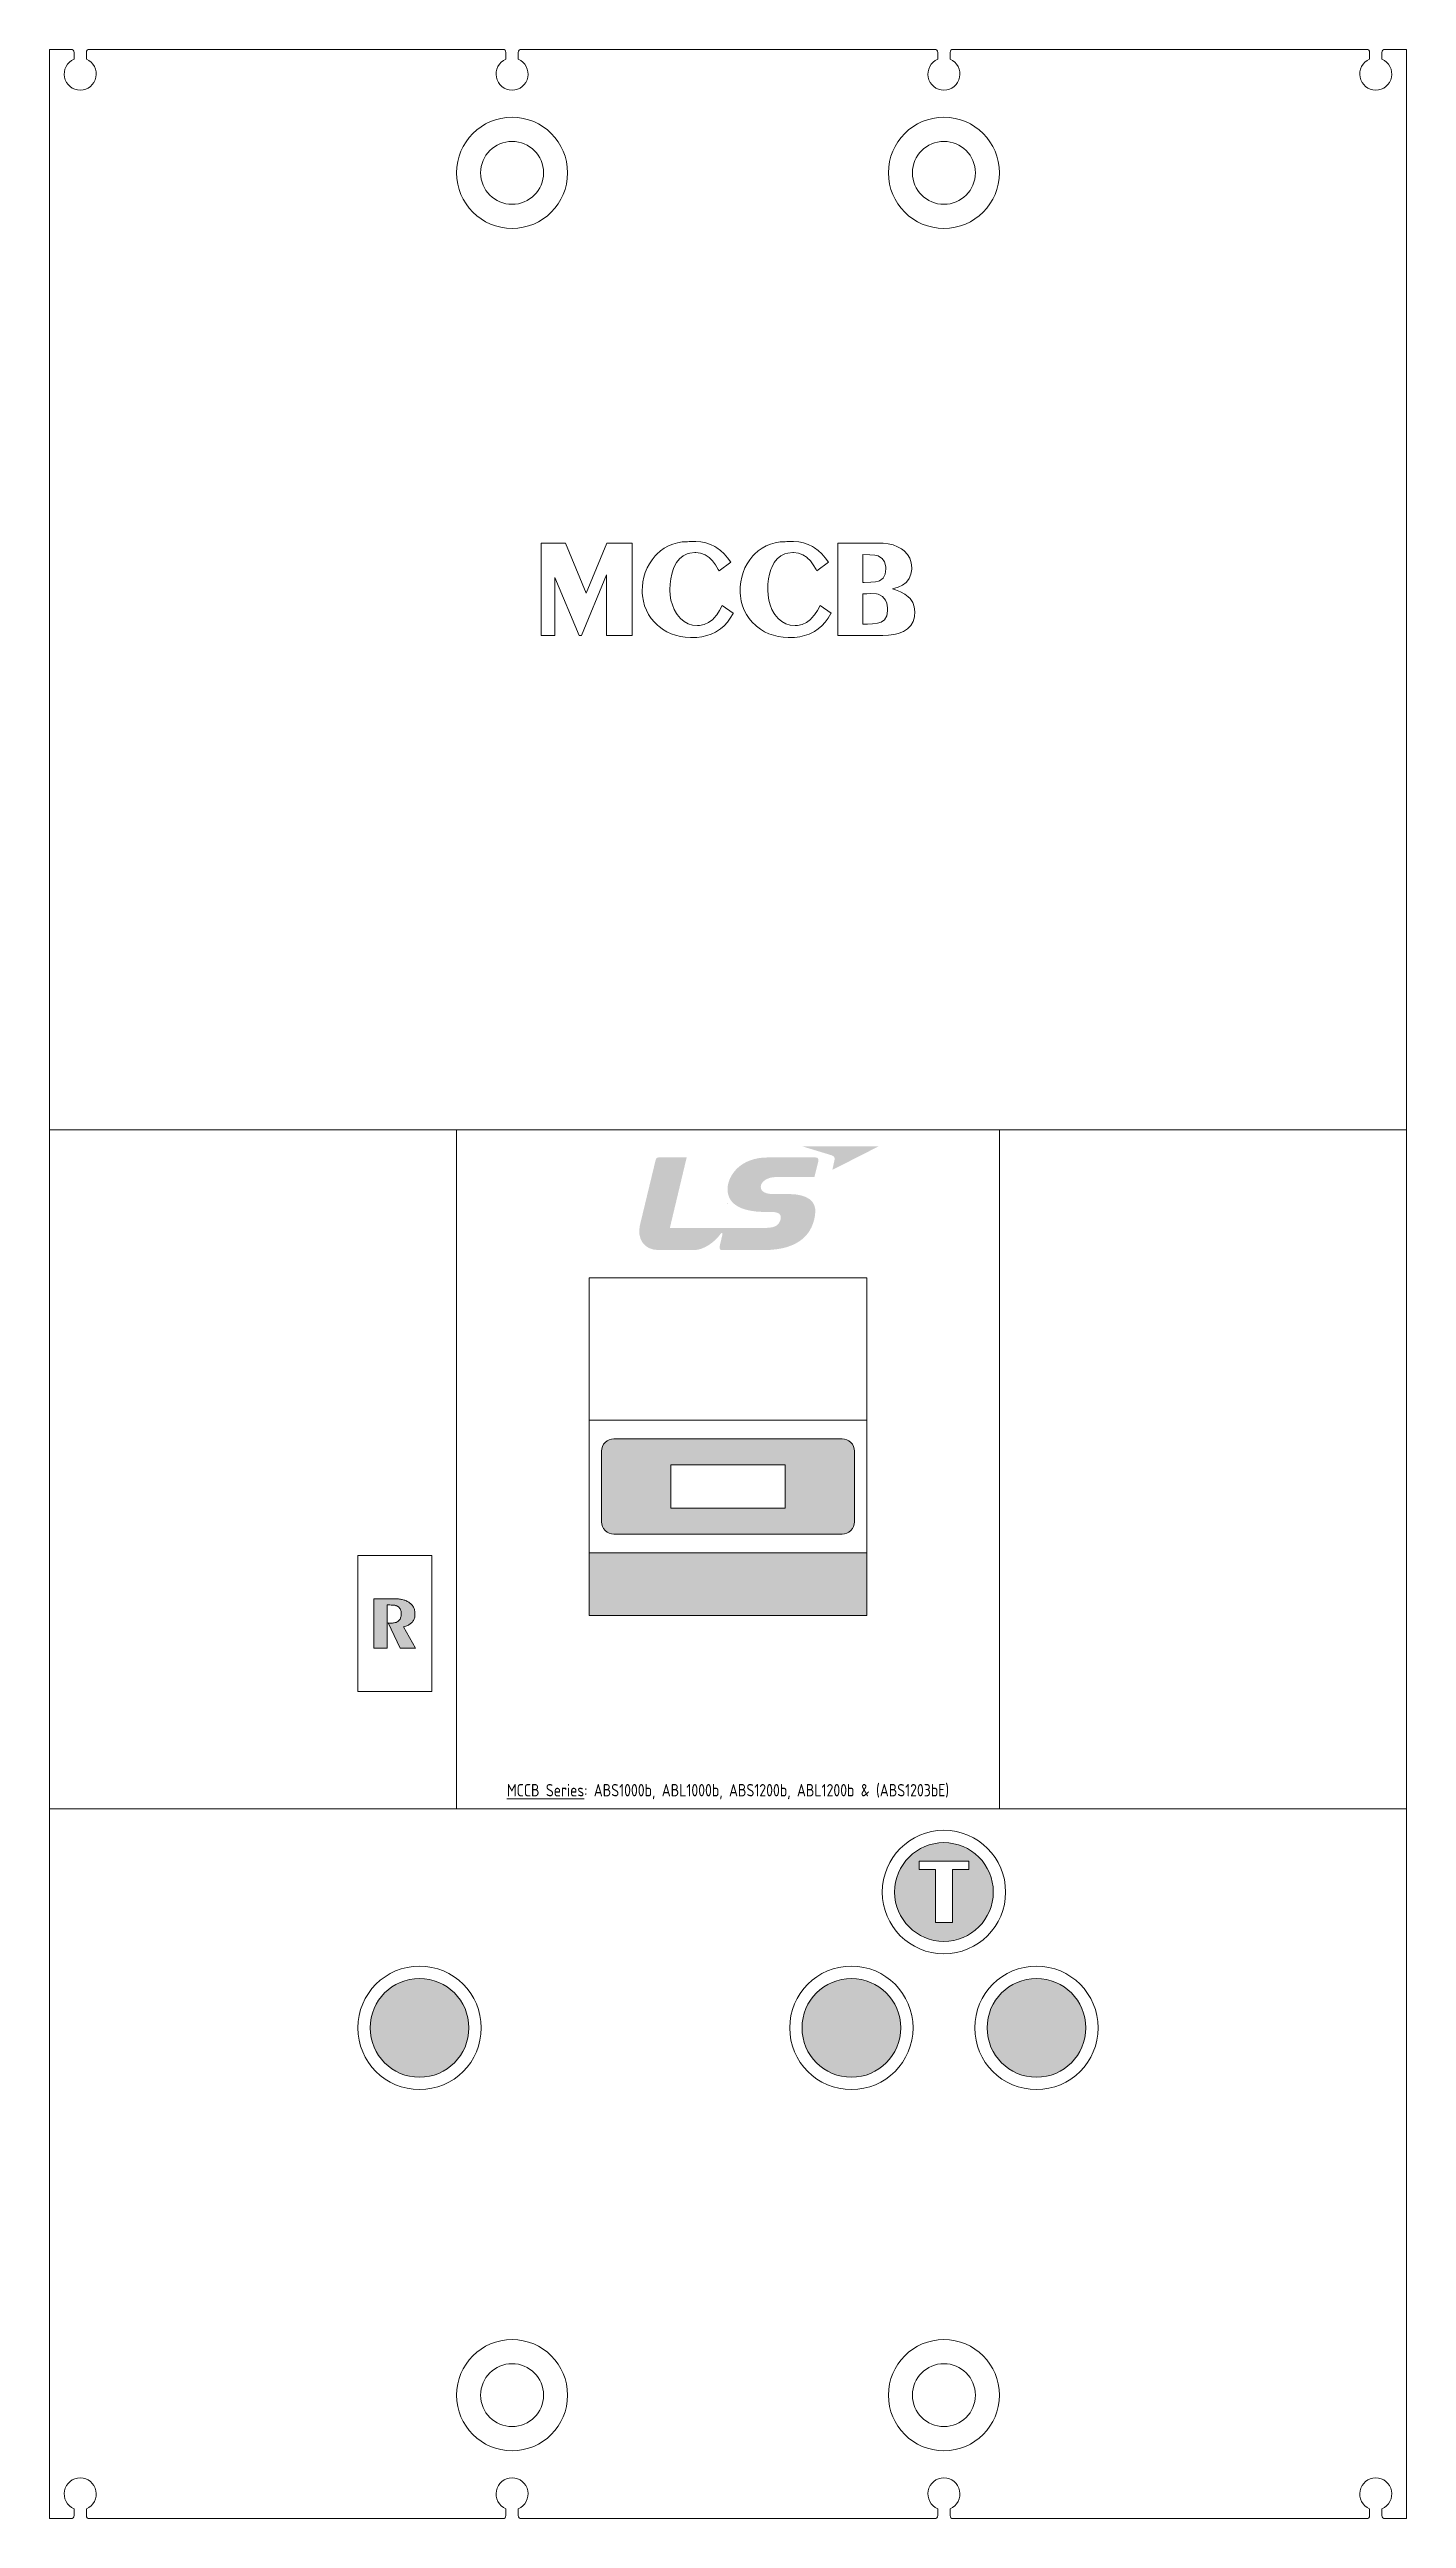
# Model space of a CAD drawing. Header units: millimetres. Extents: x 0 to 220, y 90 to 490.
import ezdxf
from ezdxf.enums import TextEntityAlignment as Align

# ---------------------------------------------------------------- set-up
doc = ezdxf.new("R2010")
doc.units = ezdxf.units.MM
doc.layers.add('hw_Text', color=7, linetype='Continuous', lineweight=13)
doc.styles.add('WD_IEC', font='isocp2.shx')

# ---------------------------------------------------------------- blocks, each defined once
blk = doc.blocks.new('*U3876')
h = blk.add_hatch(color=10)
edge = h.paths.add_edge_path()
edge.add_spline(control_points=[(10.5597, 6.7227), (10.5597, 6.7227), (15.5292, 6.7227), (15.5292, 6.7227), (15.5292, 6.7227), (12.5227, 5.194), (12.5227, 5.194), (12.5227, 5.194), (12.6282, 5.6846), (12.6608, 5.831), (12.6957, 5.9856), (12.6412, 6.0887), (12.451, 6.1474), (12.2549, 6.2072), (10.5597, 6.7227), (10.5597, 6.7227)], knot_values=[0, 0, 0, 0, 1, 1, 1, 2, 2, 2, 3, 3, 3, 4, 4, 4, 5, 5, 5, 5], degree=3, periodic=0)
h = blk.add_hatch(color=152)
edge = h.paths.add_edge_path()
edge.add_spline(control_points=[(8.564, 2.4685), (8.9563, 2.4685), (9.1808, 2.3695), (9.1808, 2.1071), (9.1808, 1.9364), (9.0647, 1.7112), (8.9598, 1.6289), (8.7187, 1.4434), (8.5071, 1.4239), (7.3804, 1.4239), (7.3804, 1.4239), (1.9845, 1.4239), (1.9845, 1.4239), (1.9845, 1.4239), (3.0765, 6), (3.0765, 6), (3.0765, 6), (1.2699, 6), (1.2699, 6), (1.1455, 6), (1.099, 5.9656), (1.0613, 5.8181), (1.0613, 5.8181), (0.0442, 1.6058), (0.0442, 1.6058), (-0.1471, 0.7691), (0.2857, 0), (1.2486, 0), (2.2111, 0), (2.7619, 0), (3.5799, 0), (4.1541, 0), (4.8861, 0.4936), (5.2879, 1.0618), (5.3385, 1.1329), (5.4271, 1.146), (5.3916, 0.9943), (5.3208, 0.6944), (5.236, 0.3324), (5.2144, 0.2429), (5.1738, 0.067), (5.266, 0), (5.3495, 0), (5.3495, 0), (7.4326, 0), (8.0953, 0), (10.4251, 0), (11.3139, 1.1151), (11.4147, 2.4436), (11.4656, 3.1179), (10.9845, 3.6322), (9.6483, 3.6322), (9.6483, 3.6322), (8.9865, 3.6322), (8.6221, 3.6322), (8.2547, 3.6322), (7.8802, 3.7638), (7.8802, 4.0914), (7.8802, 4.4268), (8.308, 4.7296), (8.8585, 4.7296), (8.8585, 4.7296), (11.3596, 4.7296), (11.3596, 4.7296), (11.3596, 4.7296), (11.5587, 5.5206), (11.6019, 5.7037), (11.6558, 5.9342), (11.5877, 6), (11.4182, 6), (11.4182, 6), (8.3288, 6), (8.3288, 6), (6.5328, 6), (5.7269, 4.8013), (5.7269, 3.9445), (5.7269, 3.0871), (6.4178, 2.4697), (8.1984, 2.4697), (8.1984, 2.4697), (8.564, 2.4685), (8.564, 2.4685)], knot_values=[0, 0, 0, 0, 1, 1, 1, 2, 2, 2, 3, 3, 3, 4, 4, 4, 5, 5, 5, 6, 6, 6, 7, 7, 7, 8, 8, 8, 9, 9, 9, 10, 10, 10, 11, 11, 11, 12, 12, 12, 13, 13, 13, 14, 14, 14, 15, 15, 15, 16, 16, 16, 17, 17, 17, 18, 18, 18, 19, 19, 19, 20, 20, 20, 21, 21, 21, 22, 22, 22, 23, 23, 23, 24, 24, 24, 25, 25, 25, 26, 26, 26, 27, 27, 27, 27], degree=3, periodic=0)
at = {"layer": 'Defpoints', "color": 2, "linetype": 'ByBlock', "lineweight": 9}
blk.add_line((5.7544, 3), (5.7544, 3), dxfattribs=at)
blk = doc.blocks.new('Metasol 1000AF MCCB')
at = {"linetype": 'ByBlock', "lineweight": 9}
h = blk.add_hatch(color=254, dxfattribs=at)
h.paths.add_polyline_path([(91.43, -25.1, 0.409028), (89.5, -27.06), (89.5, -38.53, 0.409028), (91.43, -40.5), (128.57, -40.5, 0.409028), (130.5, -38.53), (130.5, -27.06, 0.409028), (128.57, -25.1)])
h.paths.add_polyline_path([(119.25, -36.3), (100.75, -36.3), (100.75, -29.3), (119.25, -29.3)], flags=16)
for color, points in [(10, [(87.5, -43.57), (87.5, -53.7), (132.5, -53.7), (132.5, -43.57)]), (9, [(54.77, -51.98), (55.52, -52), (56.18, -52.07), (56.72, -52.37), (57.03, -53.02), (57.03, -53.83), (56.79, -54.48), (56.22, -54.85), (55.68, -54.92), (54.93, -54.92), (56.84, -58.97), (59.36, -58.97), (57.42, -55.52), (57.59, -55.48), (57.76, -55.42), (57.92, -55.37), (58.06, -55.3), (58.2, -55.24), (58.33, -55.17), (58.45, -55.1), (58.56, -55.02), (58.67, -54.93), (58.74, -54.86), (58.84, -54.76), (58.93, -54.64), (59.01, -54.52), (59.08, -54.4), (59.13, -54.26), (59.18, -54.12), (59.22, -53.98), (59.24, -53.82), (59.26, -53.66), (59.26, -53.49), (59.26, -53.33), (59.25, -53.17), (59.23, -53.02), (59.2, -52.87), (59.16, -52.73), (59.11, -52.59), (59.06, -52.46), (59, -52.33), (58.92, -52.21), (58.84, -52.09), (58.76, -51.98), (58.66, -51.88), (58.55, -51.78), (58.44, -51.68), (58.32, -51.59), (58.25, -51.55), (58.14, -51.48), (58.02, -51.41), (57.9, -51.35), (57.77, -51.29), (57.64, -51.24), (57.5, -51.2), (57.36, -51.16), (57.21, -51.12), (57.06, -51.09), (56.91, -51.06), (56.75, -51.04), (56.59, -51.02), (56.42, -51.01), (56.25, -51), (56.07, -51), (52.59, -51), (52.59, -58.97), (54.77, -58.97)]), (9, [(52, -120.5, 1), (68, -120.5, 1)]), (9, [(138, -120.5, 1), (122, -120.5, 1)]), (9, [(168, -120.5, 1), (152, -120.5, 1)])]:
    blk.add_hatch(color=color, dxfattribs=at).paths.add_polyline_path(points)
h = blk.add_hatch(color=10, dxfattribs=at)
h.paths.add_polyline_path([(137, -98.5, 1), (153, -98.5, 1)])
h.paths.add_polyline_path([(149.04, -93.5), (149.04, -94.84), (146.38, -94.84), (146.38, -103.46), (143.62, -103.46), (143.62, -94.84), (140.97, -94.84), (140.97, -93.5)], flags=16)
at = {"color": 0, "linetype": 'ByBlock', "lineweight": 18}
blk.add_lwpolyline([(213.5, 200), (146.49, 200, 0.410401), (146, 199.5), (146, 198.4, -5), (144, 198.4), (144, 199.5, 0.410513), (143.51, 200), (76.49, 200, 0.410401), (76, 199.5), (76, 198.4, -5), (74, 198.4), (74, 199.5, 0.410513), (73.51, 200), (6.5, 200, 0.414214), (6, 199.5), (6, 198.4, -5), (4, 198.4), (4, 199.5, 0.414214), (3.5, 200), (0, 200), (0, -200), (3.51, -200, 0.410513), (4, -199.5), (4, -198.4, -5), (6, -198.4), (6, -199.5, 0.410402), (6.49, -200), (73.51, -200, 0.410513), (74, -199.5), (74, -198.4, -5), (76, -198.4), (76, -199.5, 0.410402), (76.49, -200), (143.51, -200, 0.410513), (144, -199.5), (144, -198.4, -5), (146, -198.4), (146, -199.5, 0.410402), (146.49, -200), (213.51, -200, 0.410402), (214, -199.5), (214, -198.4, -5), (216, -198.4), (216, -199.5, 0.410513), (216.49, -200), (220, -200), (220, 200), (216.5, 200, 0.414214), (216, 199.5), (216, 198.4, -5), (214, 198.4), (214, 199.5, 0.414214)], format="xyb", close=True, dxfattribs=at)
at = {"color": 0, "linetype": 'ByBlock', "lineweight": 9}
for points in [[(81.93, 105.07), (81.93, 114.47), (85.85, 105.07), (86.24, 105.07), (90.29, 114.87), (90.29, 105.07), (94.49, 105.07), (94.49, 120.01), (90.35, 120.01), (86.99, 111.93), (83.65, 120.01), (79.73, 120.01), (79.73, 105.07)], [(101.8, 120.07), (101.05, 119.86), (100.34, 119.57), (99.68, 119.21), (99.05, 118.75), (98.44, 118.21), (98.2, 117.94), (97.69, 117.32), (97.25, 116.67), (96.89, 115.99), (96.59, 115.27), (96.36, 114.52), (96.21, 113.73), (96.13, 112.92), (96.11, 112.39), (96.11, 111.94), (96.15, 111.46), (96.28, 110.64), (96.49, 109.87), (96.78, 109.14), (97.14, 108.46), (97.57, 107.82), (98.08, 107.21), (98.65, 106.65), (98.77, 106.56), (99.41, 106.07), (100.08, 105.67), (100.78, 105.34), (101.51, 105.08), (102.28, 104.88), (103.08, 104.76), (103.92, 104.73), (104.06, 104.73), (104.94, 104.75), (105.76, 104.86), (106.55, 105.04), (107.28, 105.28), (107.96, 105.59), (108.15, 105.69), (108.78, 106.11), (109.36, 106.61), (109.9, 107.2), (110.37, 107.87), (110.82, 108.6), (110.86, 108.69), (109.06, 109.9), (108.63, 109.1), (108.19, 108.42), (107.7, 107.84), (107.52, 107.66), (106.86, 107.17), (106.16, 106.85), (105.4, 106.69), (105.03, 106.66), (104.25, 106.74), (103.53, 106.95), (102.87, 107.3), (102.29, 107.79), (101.77, 108.43), (101.65, 108.6), (101.27, 109.28), (100.98, 110), (100.76, 110.76), (100.63, 111.56), (100.59, 112.41), (100.59, 112.5), (100.62, 113.38), (100.71, 114.22), (100.87, 114.99), (101.09, 115.72), (101.23, 116.09), (101.64, 116.86), (102.14, 117.48), (102.71, 117.94), (103.38, 118.26), (103.83, 118.38), (104.64, 118.5), (104.77, 118.5), (105.55, 118.41), (106.29, 118.13), (106.97, 117.69), (107.01, 117.66), (107.51, 117.15), (107.99, 116.52), (108.43, 115.76), (108.55, 115.55), (110.45, 116.95), (109.93, 117.66), (109.36, 118.29), (108.79, 118.83), (108.19, 119.27), (107.85, 119.49), (107.15, 119.82), (106.41, 120.07), (105.62, 120.21), (104.78, 120.29), (104.52, 120.29), (103.72, 120.27), (103.41, 120.24), (102.58, 120.2)], [(117.65, 120.07), (116.91, 119.86), (116.19, 119.57), (115.52, 119.21), (114.89, 118.75), (114.3, 118.21), (114.05, 117.94), (113.54, 117.32), (113.11, 116.67), (112.74, 115.99), (112.44, 115.27), (112.22, 114.52), (112.06, 113.73), (111.98, 112.92), (111.97, 112.39), (111.97, 111.94), (112.01, 111.46), (112.14, 110.64), (112.35, 109.87), (112.62, 109.14), (112.99, 108.46), (113.42, 107.82), (113.92, 107.21), (114.51, 106.65), (114.63, 106.56), (115.26, 106.07), (115.92, 105.67), (116.63, 105.34), (117.36, 105.08), (118.14, 104.88), (118.94, 104.76), (119.77, 104.73), (119.92, 104.73), (120.79, 104.75), (121.62, 104.86), (122.41, 105.04), (123.14, 105.28), (123.82, 105.59), (124, 105.69), (124.63, 106.11), (125.22, 106.61), (125.74, 107.2), (126.23, 107.87), (126.66, 108.6), (126.71, 108.69), (124.92, 109.9), (124.49, 109.1), (124.03, 108.42), (123.56, 107.84), (123.37, 107.66), (122.72, 107.17), (122.01, 106.85), (121.25, 106.69), (120.89, 106.66), (120.1, 106.74), (119.38, 106.95), (118.73, 107.3), (118.14, 107.79), (117.61, 108.43), (117.51, 108.6), (117.13, 109.28), (116.83, 110), (116.62, 110.76), (116.49, 111.56), (116.43, 112.41), (116.43, 112.5), (116.47, 113.38), (116.57, 114.22), (116.72, 114.99), (116.95, 115.72), (117.09, 116.09), (117.5, 116.86), (117.98, 117.48), (118.56, 117.94), (119.22, 118.26), (119.68, 118.38), (120.49, 118.5), (120.62, 118.5), (121.41, 118.41), (122.13, 118.13), (122.81, 117.69), (122.85, 117.66), (123.36, 117.15), (123.83, 116.52), (124.29, 115.76), (124.4, 115.55), (126.31, 116.95), (125.77, 117.66), (125.22, 118.29), (124.64, 118.83), (124.04, 119.27), (123.69, 119.49), (122.99, 119.82), (122.26, 120.07), (121.46, 120.21), (120.62, 120.29), (120.38, 120.29), (119.56, 120.27), (119.26, 120.24), (118.44, 120.2)], [(135.12, 105.07), (136.04, 105.09), (136.87, 105.2), (137.63, 105.38), (138.29, 105.63), (138.42, 105.69), (139.1, 106.13), (139.62, 106.66), (140, 107.32), (140.21, 108.06), (140.25, 108.35), (140.28, 108.65), (140.29, 108.88), (140.2, 109.69), (139.94, 110.41), (139.51, 111.05), (139.22, 111.34), (138.65, 111.77), (137.97, 112.14), (137.17, 112.46), (136.68, 112.61), (137.57, 112.86), (138.29, 113.2), (138.86, 113.62), (138.93, 113.68), (139.39, 114.27), (139.66, 114.98), (139.79, 115.82), (139.79, 116.02), (139.71, 116.84), (139.49, 117.56), (139.11, 118.2), (138.58, 118.76), (138.13, 119.09), (137.48, 119.44), (136.77, 119.72), (135.98, 119.89), (135.15, 119.99), (134.6, 120.01), (127.8, 120.01), (127.8, 105.07)], [(132.98, 118.13), (133.81, 118.05), (134.36, 117.94), (134.41, 117.92), (135, 117.54), (135.39, 116.97), (135.58, 116.17), (135.59, 115.84), (135.47, 114.99), (135.15, 114.35), (134.58, 113.93), (134.42, 113.88), (133.91, 113.76), (133.13, 113.69), (132.08, 113.66), (131.88, 113.66), (131.88, 118.15)], [(134.35, 111.73), (135.05, 111.35), (135.54, 110.77), (135.72, 110.3), (135.87, 109.54), (135.88, 109.03), (135.76, 108.22), (135.38, 107.61), (134.83, 107.23), (134.22, 107.03), (133.4, 106.93), (132.59, 106.9), (131.88, 106.9), (131.88, 111.81), (132.51, 111.82), (133.14, 111.85), (134.05, 111.8)], [(0, -85), (220, -85), (220, 25), (0, 25)], [(87.5, -53.7), (132.5, -53.7), (132.5, 1), (87.5, 1)], [(87.5, -22.04), (132.5, -22.04), (132.5, -43.57), (87.5, -43.57)], [(119.25, -36.3), (119.25, -29.3), (100.75, -29.3), (100.75, -36.3)], [(56.91, -51.06), (57.06, -51.09), (57.21, -51.12), (57.36, -51.16), (57.5, -51.2), (57.64, -51.24), (57.77, -51.29), (57.9, -51.35), (58.02, -51.41), (58.14, -51.48), (58.25, -51.55), (58.32, -51.59), (58.44, -51.68), (58.55, -51.78), (58.66, -51.88), (58.76, -51.98), (58.84, -52.09), (58.92, -52.21), (59, -52.33), (59.06, -52.46), (59.11, -52.59), (59.16, -52.73), (59.2, -52.87), (59.23, -53.02), (59.25, -53.17), (59.26, -53.33), (59.26, -53.49), (59.26, -53.66), (59.24, -53.82), (59.22, -53.98), (59.18, -54.12), (59.13, -54.26), (59.08, -54.4), (59.01, -54.52), (58.93, -54.64), (58.84, -54.76), (58.74, -54.86), (58.67, -54.93), (58.56, -55.02), (58.45, -55.1), (58.33, -55.17), (58.2, -55.24), (58.06, -55.3), (57.92, -55.37), (57.76, -55.42), (57.59, -55.48), (57.42, -55.52), (59.36, -58.97), (56.84, -58.97), (54.92, -54.91), (55.05, -54.92), (55.21, -54.92), (55.49, -54.92), (55.61, -54.92), (55.76, -54.91), (55.91, -54.89), (56.06, -54.86), (56.08, -54.85), (56.23, -54.81), (56.37, -54.75), (56.49, -54.67), (56.55, -54.62), (56.66, -54.52), (56.76, -54.4), (56.85, -54.28), (56.91, -54.15), (56.94, -54.08), (56.98, -53.94), (57.01, -53.79), (57.03, -53.63), (57.03, -53.47), (57.03, -53.34), (57.02, -53.22), (57, -53.05), (56.96, -52.9), (56.91, -52.76), (56.84, -52.63), (56.77, -52.51), (56.68, -52.4), (56.58, -52.31), (56.47, -52.23), (56.34, -52.16), (56.21, -52.11), (56.18, -52.1), (56.08, -52.08), (55.98, -52.05), (55.85, -52.04), (55.71, -52.02), (55.56, -52.01), (55.39, -52), (55.2, -51.99), (54.99, -51.99), (54.77, -51.99), (54.77, -58.97), (52.59, -58.97), (52.59, -51), (56.07, -51), (56.07, -51), (56.25, -51), (56.42, -51.01), (56.59, -51.02), (56.75, -51.04)]]:
    blk.add_lwpolyline(points, close=True, dxfattribs=at)
at = {"color": 0, "linetype": 'ByBlock', "lineweight": 18}
blk.add_lwpolyline([(66, -85), (154, -85), (154, 25), (66, 25)], close=True, dxfattribs=at)
at = {"color": 0, "linetype": 'ByBlock', "lineweight": 9}
blk.add_lwpolyline([(128.5, -25.1, -0.419418), (130.5, -27.07), (130.5, -38.53, -0.419418), (128.5, -40.5), (91.5, -40.5, -0.419418), (89.5, -38.53), (89.5, -27.07, -0.419418), (91.5, -25.1)], format="xyb", close=True, dxfattribs=at)
at = {"color": 150, "linetype": 'ByBlock', "lineweight": 9}
blk.add_lwpolyline([(50, -66), (62, -66), (62, -44), (50, -44)], close=True, dxfattribs=at)
at = {"color": 7, "lineweight": 0}
blk.add_lwpolyline([(149.04, -93.5), (140.97, -93.5), (140.97, -94.84), (143.62, -94.84), (143.62, -103.46), (146.38, -103.46), (146.38, -94.84), (149.04, -94.84)], close=True, dxfattribs=at)
at = {"color": 0, "linetype": 'ByBlock', "lineweight": 9}
for centre, radius in [((75, 180), 9), ((145, 180), 9), ((145, -98.5), 10), ((145, -98.5), 8), ((60, -120.5), 10), ((130, -120.5), 10), ((160, -120.5), 10), ((60, -120.5), 8), ((130, -120.5), 8), ((160, -120.5), 8), ((75, -180), 9), ((145, -180), 9)]:
    blk.add_circle(centre, radius, dxfattribs=at)
at = {"color": 112, "linetype": 'ByBlock', "lineweight": 9}
for centre in [(75, 180), (145, 180), (75, -180), (145, -180)]:
    blk.add_circle(centre, 5.1, dxfattribs=at)
at = {"color": 0, "linetype": 'ByBlock', "lineweight": 9, "xscale": 2.5, "yscale": 2.5, "zscale": 2.5}
blk.add_blockref('*U3876', (95.61, 5.5), dxfattribs=at)
at = {"layer": 'Defpoints', "color": 8, "linetype": 'ByBlock', "lineweight": 9, "style": 'WD_IEC', "width": 0.9}
blk.add_text('%%UMCCB Series%%U: ABS1000b, ABL1000b, ABS1200b, ABL1200b & (ABS1203bE)', height=2, dxfattribs=at).set_placement((110, -82), align=Align.MIDDLE_CENTER)
at = {"layer": 'hw_Text', "style": 'WD_IEC', "flags": 12}
blk.add_attdef('TYPE', text='', height=8, dxfattribs=at).set_placement((110, -63.02), align=Align.MIDDLE_CENTER)
at = {"layer": 'hw_Text', "color": 1, "style": 'WD_IEC', "flags": 12}
blk.add_attdef('RATE', text='', height=8, dxfattribs=at).set_placement((110, -73.68), align=Align.MIDDLE_CENTER)

msp = doc.modelspace()

# ---------------------------------------------------------------- block references
msp.add_blockref('Metasol 1000AF MCCB', (0, 290))

doc.saveas('drawing.dxf')
